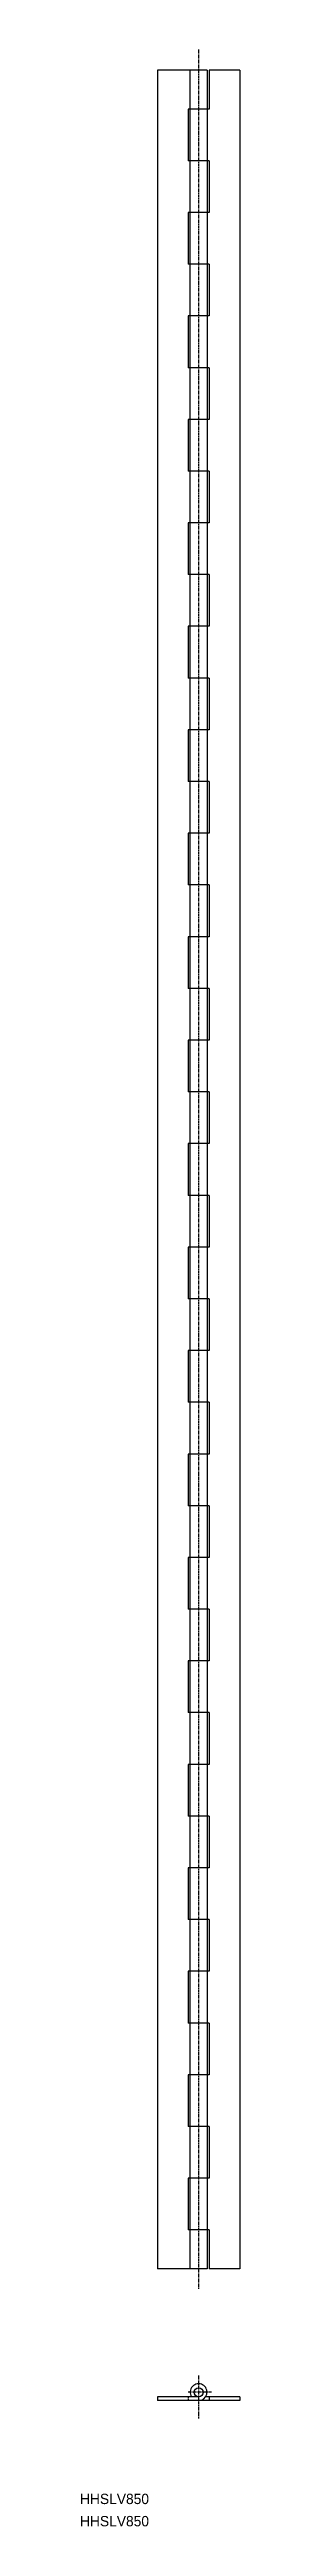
# Model space of a CAD drawing. Extents: x -15485 to -15423, y -126 to 832.
import ezdxf

# ---------------------------------------------------------------- set-up
doc = ezdxf.new("R2010")
doc.units = 0
doc.linetypes.add('CENTER', pattern=[2, 1.25, -0.25, 0.25, -0.25])
doc.linetypes.add('DASHED', pattern=[0.75, 0.5, -0.25])
doc.layers.get('0').update_dxf_attribs({"linetype": 'CONTINUOUS'})
doc.layers.add('CENTER', color=1, linetype='CENTER')

msp = doc.modelspace()

# ---------------------------------------------------------------- linework, layer by layer
at = {"color": 7, "linetype": 'CONTINUOUS'}
for points in [[(-15435.8, 823.94), (-15455.05, 823.94)], [(-15455.05, 823.94), (-15455.05, 72.71)], [(-15435.8, 823.94), (-15443.1, 823.94)], [(-15442.3, -26.06), (-15442.3, 823.94)], [(-15435.8, 823.94), (-15435.8, -26.06)], [(-15423.05, 823.94), (-15435, 823.94)], [(-15435, 823.94), (-15435, 808.94)], [(-15423.05, 823.94), (-15423.05, 72.71)], [(-15435, 808.94), (-15443.1, 808.94)], [(-15443.1, 808.94), (-15443.1, 788.94)], [(-15435, 788.94), (-15443.1, 788.94)], [(-15435, 788.94), (-15435, 768.94)], [(-15435, 768.94), (-15443.1, 768.94)], [(-15443.1, 768.94), (-15443.1, 748.94)], [(-15435, 748.94), (-15443.1, 748.94)], [(-15435, 748.94), (-15435, 728.94)], [(-15435, 728.94), (-15443.1, 728.94)], [(-15443.1, 728.94), (-15443.1, 708.94)], [(-15435, 708.94), (-15443.1, 708.94)], [(-15435, 708.94), (-15435, 688.94)], [(-15443.1, 688.94), (-15443.1, 668.94)], [(-15435, 688.94), (-15443.1, 688.94)], [(-15435, 668.94), (-15443.1, 668.94)], [(-15435, 668.94), (-15435, 648.94)], [(-15443.1, 648.94), (-15443.1, 628.94)], [(-15435, 648.94), (-15443.1, 648.94)], [(-15435, 628.94), (-15443.1, 628.94)], [(-15435, 628.94), (-15435, 608.94)], [(-15443.1, 608.94), (-15443.1, 588.94)], [(-15435, 608.94), (-15443.1, 608.94)], [(-15435, 588.94), (-15443.1, 588.94)], [(-15435, 588.94), (-15435, 568.94)], [(-15435, 568.94), (-15443.1, 568.94)], [(-15443.1, 568.94), (-15443.1, 548.94)], [(-15435, 548.94), (-15443.1, 548.94)], [(-15435, 548.94), (-15435, 528.94)], [(-15443.1, 528.94), (-15443.1, 508.94)], [(-15435, 528.94), (-15443.1, 528.94)], [(-15435, 528.94), (-15443.1, 528.94)], [(-15435, 508.94), (-15443.1, 508.94)], [(-15435, 508.94), (-15435, 488.94)], [(-15435, 488.94), (-15443.1, 488.94)], [(-15435, 488.94), (-15443.1, 488.94)], [(-15443.1, 488.94), (-15443.1, 468.94)], [(-15435, 468.94), (-15443.1, 468.94)], [(-15435, 468.94), (-15435, 448.94)], [(-15443.1, 448.94), (-15443.1, 428.94)], [(-15435, 448.94), (-15443.1, 448.94)], [(-15435, 448.94), (-15443.1, 448.94)], [(-15435, 428.94), (-15443.1, 428.94)], [(-15435, 428.94), (-15435, 408.94)], [(-15443.1, 408.94), (-15443.1, 388.94)], [(-15435, 408.94), (-15443.1, 408.94)], [(-15435, 408.94), (-15443.1, 408.94)], [(-15435, 388.94), (-15443.1, 388.94)], [(-15435, 388.94), (-15435, 368.94)], [(-15443.1, 368.94), (-15443.1, 348.94)], [(-15435, 368.94), (-15443.1, 368.94)], [(-15435, 368.94), (-15443.1, 368.94)], [(-15435, 348.94), (-15443.1, 348.94)], [(-15435, 348.94), (-15435, 328.94)], [(-15435, 328.94), (-15443.1, 328.94)], [(-15435, 328.94), (-15443.1, 328.94)], [(-15443.1, 328.94), (-15443.1, 308.94)], [(-15435, 308.94), (-15443.1, 308.94)], [(-15435, 308.94), (-15435, 288.94)], [(-15435, 288.94), (-15443.1, 288.94)], [(-15443.1, 288.94), (-15443.1, 268.94)], [(-15435, 288.94), (-15443.1, 288.94)], [(-15435, 268.94), (-15443.1, 268.94)], [(-15435, 268.94), (-15435, 248.94)], [(-15435, 248.94), (-15443.1, 248.94)], [(-15435, 248.94), (-15443.1, 248.94)], [(-15443.1, 248.94), (-15443.1, 228.94)], [(-15435, 228.94), (-15443.1, 228.94)], [(-15435, 228.94), (-15435, 208.94)], [(-15435, 208.94), (-15443.1, 208.94)], [(-15435, 208.94), (-15443.1, 208.94)], [(-15443.1, 208.94), (-15443.1, 188.94)], [(-15435, 188.94), (-15443.1, 188.94)], [(-15435, 188.94), (-15435, 168.94)], [(-15435, 168.94), (-15443.1, 168.94)], [(-15435, 168.94), (-15443.1, 168.94)], [(-15443.1, 168.94), (-15443.1, 148.94)], [(-15435, 148.94), (-15443.1, 148.94)], [(-15435, 148.94), (-15435, 128.94)], [(-15435, 128.94), (-15443.1, 128.94)], [(-15435, 128.94), (-15443.1, 128.94)], [(-15443.1, 128.94), (-15443.1, 108.94)], [(-15435, 108.94), (-15443.1, 108.94)], [(-15435, 108.94), (-15435, 88.94)], [(-15443.1, 88.94), (-15443.1, 68.94)], [(-15435, 88.94), (-15443.1, 88.94)], [(-15435, 88.94), (-15443.1, 88.94)], [(-15455.05, 72.71), (-15455.05, -26.06)], [(-15435, 68.94), (-15443.1, 68.94)], [(-15435, 68.94), (-15435, 48.94)], [(-15423.05, 72.71), (-15423.05, -26.06)], [(-15435, 48.94), (-15443.1, 48.94)], [(-15443.1, 48.94), (-15443.1, 28.94)], [(-15435, 48.94), (-15443.1, 48.94)], [(-15435, 28.94), (-15443.1, 28.94)], [(-15435, 28.94), (-15435, 8.94)], [(-15443.1, 8.94), (-15443.1, -11.06)], [(-15435, 8.94), (-15443.1, 8.94)], [(-15435, -11.06), (-15443.1, -11.06)], [(-15435, -11.06), (-15435, -26.06)], [(-15435.8, -26.06), (-15455.05, -26.06)], [(-15423.05, -26.06), (-15435, -26.06)], [(-15439.05, -75.55), (-15455.05, -75.55)], [(-15455.05, -75.55), (-15455.05, -77.05)], [(-15423.05, -75.55), (-15436.32, -75.55)], [(-15435, -75.55), (-15435, -77.05)], [(-15423.05, -75.55), (-15423.05, -77.05)], [(-15423.05, -77.05), (-15455.05, -77.05)]]:
    msp.add_lwpolyline(points, dxfattribs=at)
at = {"color": 3, "linetype": 'DASHED'}
msp.add_lwpolyline([(-15443.1, -75.55), (-15443.1, -77.05)], dxfattribs=at)
at = {"color": 7, "linetype": 'CONTINUOUS'}
msp.add_circle((-15439.05, -73.8), 1.75, dxfattribs=at)
msp.add_arc((-15439.05, -73.8), 3.25, 270, 212.57897, dxfattribs=at)
at = {"layer": 'CENTER', "color": 1, "linetype": 'CENTER'}
for points in [[(-15439.05, 831.94), (-15439.05, -34.06)], [(-15434.02, -73.8), (-15443.1, -73.8)], [(-15439.05, -67.36), (-15439.05, -84.01)]]:
    msp.add_lwpolyline(points, dxfattribs=at)

# ---------------------------------------------------------------- texts
at = {"color": 7, "linetype": 'CONTINUOUS'}
for p in [(-15485.05, -117.05), (-15485.05, -125.65)]:
    msp.add_text('HHSLV850', height=4, dxfattribs=at).set_placement(p)

doc.saveas('drawing.dxf')
